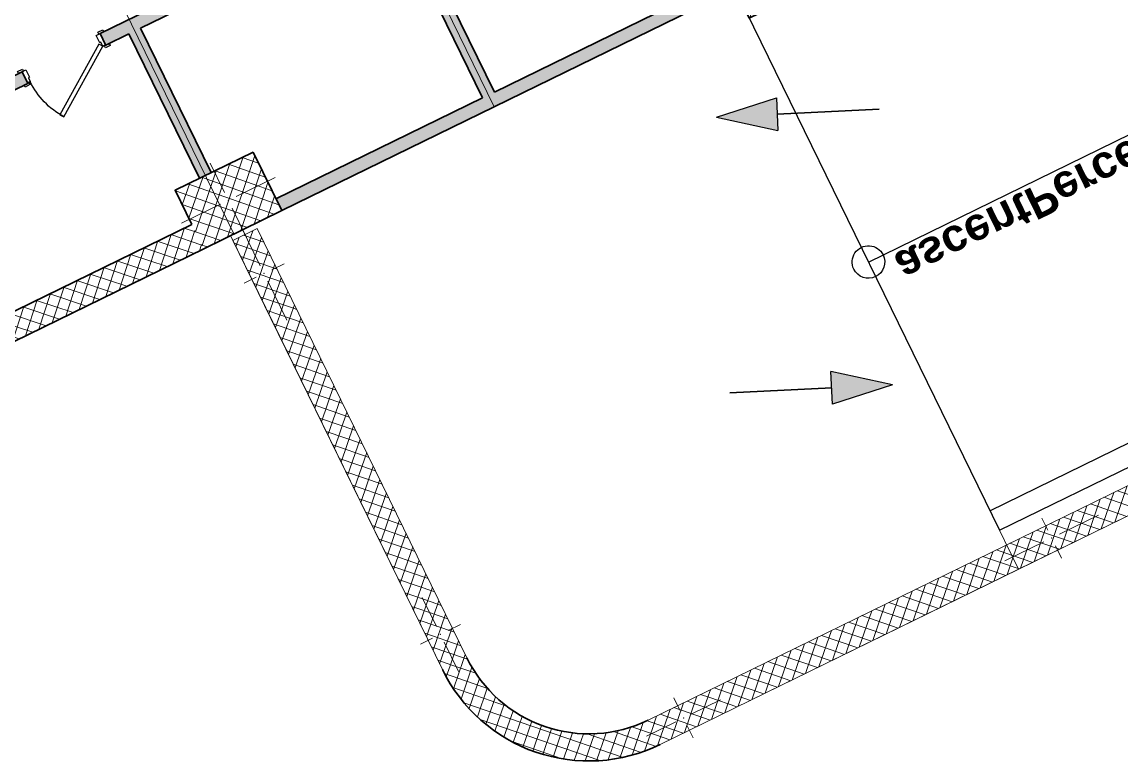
# Model space of a CAD drawing. Header units: metres. Extents: x 7511783 to 7512372, y 4692307 to 4692611.
# Drawn here: x 7512277.08 to 7512287.21, y 4692531.72 to 4692538.53 of the extents above; entities that cross this region are included whole.
import ezdxf
from ezdxf.enums import TextEntityAlignment as Align

# ---------------------------------------------------------------- set-up
doc = ezdxf.new("R2010")
doc.units = ezdxf.units.M
for name, color, linetype, lineweight in [('A - Muret', 7, 'Continuous', 0), ('A - Muret_Pen_No__101', 252, 'Continuous', 0), ('A - Muret_Pen_No__7', 7, 'Continuous', 0), ('A - Pllaka Themel_Pen_No__42', 8, 'Continuous', 0), ('A - Rampa_Pen_No__42', 8, 'Continuous', 0), ('A - Shtyllat', 7, 'Continuous', 0), ('A - Shtyllat_Pen_No__1', 7, 'Continuous', 0), ('A - Shtyllat_Pen_No__7', 7, 'Continuous', 0), ('A -Polyline', 7, 'Continuous', 0), ('A1 - Bodrumi -1', 7, 'Continuous', 0), ('ARCHICAD Doors_Pen_No__42', 8, 'Continuous', 0), ('garazhat-netw-amiri - b1', 20, 'Continuous', 0)]:
    doc.layers.add(name, color=color, linetype=linetype, lineweight=lineweight)
for name, color, linetype, lineweight, true_color in [('A - Muret_Pen_No__102', 7, 'Continuous', 0, 0xcccccc), ('A -Polyline_Pen_No__48', 7, 'Continuous', 0, 0xa80f02), ('A -Polyline_Pen_No__8', 7, 'Continuous', 0, 0xa80f02)]:
    doc.layers.add(name, color=color, linetype=linetype, lineweight=lineweight, true_color=true_color)
doc.styles.add('GENERATED_STYLE_2', font='arialbd.ttf')
pattern_1 = [(44.99999999999999, (0, 0), (-68.94290863686237, 68.94290863686243), []), (135.0000000000002, (0, 0), (68.94290863686219, 68.94290863686261), [])]
pattern_2 = [(71.04535599708316, (7512266.773589828, 4692551.734773342), (-0.0922131568914499, 0.03166990683179153), []), (161.0453559970833, (7512266.773589828, 4692551.734773342), (0.03166990683179121, 0.09221315689145002), [])]
pattern_3 = [(71.04535599708316, (7512266.773589828, 4692551.734773343), (-0.0922131568914499, 0.03166990683179153), []), (161.0453559970833, (7512266.773589828, 4692551.734773343), (0.03166990683179121, 0.09221315689145002), [])]
pattern_4 = [(71.04535599708316, (7512266.773589827, 4692551.734773342), (-0.0922131568914499, 0.03166990683179153), []), (161.0453559970833, (7512266.773589827, 4692551.734773342), (0.03166990683179121, 0.09221315689145002), [])]

# ---------------------------------------------------------------- blocks, each defined once
blk = doc.blocks.new('Slab_1', base_point=(-1850.000000000003, -20500.83600967443))
at = {"layer": 'A - Pllaka Themel_Pen_No__42', "color": 8, "linetype": 'Continuous', "lineweight": 25, "flags": 128}
blk.add_lwpolyline([(-1850.000000000003, -20500.83600967443), (27400.0000000007, -20500.83534970144), (27400.0000000007, 1500), (-1000, 1500), (-999.9999999999993, -8550.830745419273), (-1850.000000000002, -8550.830745419273)], close=True, dxfattribs=at)
blk = doc.blocks.new('Door 22')
at = {"layer": 'ARCHICAD Doors_Pen_No__42', "color": 8, "linetype": 'Continuous', "lineweight": 25}
for p, q in [((-260.3921784050518, 393.9747868736185), (-237.4491209510099, 426.7408686451782)), ((-237.4491209510099, 426.7408686451782), (371.9999999999999, 0)), ((349.0569425459581, -32.76608177155968), (-260.3921784050518, 393.9747868736185)), ((-387, 23.99999999999998), (-437, 23.99999999999998)), ((-437, 23.99999999999998), (-437, 4.99999999999999)), ((-437, 4.99999999999999), (-387, 4.99999999999999)), ((-400, 4.99999999999999), (-437.0000000000001, 4.99999999999999)), ((-400, 4.99999999999999), (-437.0000000000001, 4.99999999999999)), ((-375, 4.99999999999999), (-400, 4.99999999999999)), ((-400, 4.99999999999999), (-400, 0)), ((-400, 0), (-400, 4.99999999999999)), ((-400, 0), (-400, 4.99999999999999)), ((-400, 0), (-375, 0)), ((-372.0000000000001, 0), (-400, 0)), ((-400, 0), (-400, -115)), ((-400, -115), (-400, 0)), ((-400, -115), (-400, 0)), ((-387, 4.99999999999999), (-387, 23.99999999999998)), ((-375, 0), (-375, 4.99999999999999)), ((-372.0000000000001, -40), (-372.0000000000001, 0)), ((371.9999999999999, 0), (349.0569425459581, -32.76608177155968)), ((400, 0), (372.0000000000001, 0)), ((372.0000000000001, 0), (372.0000000000001, -40)), ((400, 4.99999999999999), (375, 4.99999999999999)), ((375, 4.99999999999999), (375, 0)), ((375, 0), (400, 0)), ((437, 23.99999999999998), (387, 23.99999999999998)), ((387, 23.99999999999998), (387, 4.99999999999999)), ((387, 4.99999999999999), (437, 4.99999999999999)), ((400, 0), (400, 4.99999999999999)), ((400, 0), (400, 4.99999999999999)), ((400, 0), (400, 4.99999999999999)), ((400, 4.99999999999999), (437.0000000000001, 4.99999999999999)), ((400, 4.99999999999999), (437.0000000000001, 4.99999999999999)), ((400, -115), (400, 0)), ((400, -115), (400, 0)), ((400, -115), (400, 0)), ((437, 4.99999999999999), (437, 23.99999999999998)), ((-360.0000000000001, -40), (-372.0000000000001, -40)), ((-360.0000000000001, -115), (-360.0000000000001, -40)), ((372.0000000000001, -40), (360.0000000000001, -40)), ((360.0000000000001, -40), (360.0000000000001, -115)), ((-387, -115), (-437, -115)), ((-437, -115), (-437, -134)), ((-400, -115), (-437.0000000000001, -115)), ((-400, -115), (-437.0000000000001, -115)), ((-437, -134), (-387, -134)), ((-400, -115), (-360.0000000000001, -115)), ((-387, -134), (-387, -115)), ((360.0000000000001, -115), (400, -115)), ((437, -115), (387, -115)), ((387, -115), (387, -134)), ((387, -134), (437, -134)), ((400, -115), (437.0000000000001, -115)), ((400, -115), (437.0000000000001, -115)), ((437, -134), (437, -115))]:
    blk.add_line(p, q, dxfattribs=at)
blk.add_arc((371.9999999999999, 0), 744, 145, 180, dxfattribs=at)
blk = doc.blocks.new('Wall_40', base_point=(999.9999999999982, -16800.83534970144))
at = {"layer": 'A - Muret_Pen_No__102', "linetype": 'Continuous', "lineweight": 0, "true_color": 0xcccccc}
for points in [[(999.9999999999982, -16920.83534970144), (3261.950988543974, -16920.83534970144), (3261.950988543974, -16800.83539440496), (999.9999999999982, -16800.83539440496)], [(4061.950943840447, -16800.8353708329), (4061.950943840447, -16920.83534970144), (5939.208283069183, -16920.83534970144), (5939.208283069183, -16800.8353708329)], [(6739.208223226109, -16800.8353544256), (6739.208223226109, -16920.83534970144), (7182.019168114631, -16920.83534970144), (7182.019168114631, -16800.8353544256)], [(9499.999999999996, -16800.8353544256), (7982.019191472307, -16800.8353544256), (7982.019191472307, -16920.83534970144), (9499.999999999996, -16920.83534970144)]]:
    blk.add_hatch(color=254, dxfattribs=at).paths.add_polyline_path(points)
at = {"layer": 'A - Muret_Pen_No__7', "color": 7, "linetype": 'Continuous', "lineweight": 35}
for p, q in [((3261.950970048401, -16800.83534970144), (3224.9509700484, -16800.83534970144)), ((3261.950970048401, -16800.83534970144), (3261.950970048401, -16915.83534970144)), ((4061.950970048401, -16800.83534970144), (4098.950970048401, -16800.83534970144)), ((4061.950970048401, -16800.83534970144), (4061.950970048401, -16915.83534970144)), ((5939.208258649212, -16800.83534970144), (5902.208258649212, -16800.83534970144)), ((5939.208258649212, -16800.83534970144), (5939.208258649212, -16915.83534970144)), ((6739.208258649212, -16800.83534970144), (6776.208258649212, -16800.83534970144)), ((6739.208258649212, -16800.83534970144), (6739.208258649212, -16915.83534970144)), ((7182.019184527484, -16800.83534970144), (7145.019184527484, -16800.83534970144)), ((7182.019184527484, -16800.83534970144), (7182.019184527484, -16915.83534970144)), ((7982.019184527485, -16800.83534970144), (8019.019184527485, -16800.83534970144)), ((7982.019184527485, -16800.83534970144), (7982.019184527485, -16915.83534970144)), ((3261.950970048401, -16920.83534970144), (3224.9509700484, -16920.83534970144)), ((3261.950970048401, -16915.83534970144), (3261.950970048401, -16920.83534970144)), ((4061.950970048401, -16915.83534970144), (4061.950970048401, -16920.83534970144)), ((4061.950970048401, -16920.83534970144), (4098.950970048401, -16920.83534970144)), ((5939.208258649212, -16920.83534970144), (5902.208258649212, -16920.83534970144)), ((5939.208258649212, -16915.83534970144), (5939.208258649212, -16920.83534970144)), ((6739.208258649212, -16915.83534970144), (6739.208258649212, -16920.83534970144)), ((6739.208258649212, -16920.83534970144), (6776.208258649212, -16920.83534970144)), ((7182.019184527484, -16920.83534970144), (7145.019184527484, -16920.83534970144)), ((7182.019184527484, -16915.83534970144), (7182.019184527484, -16920.83534970144)), ((7982.019184527485, -16915.83534970144), (7982.019184527485, -16920.83534970144)), ((7982.019184527485, -16920.83534970144), (8019.019184527485, -16920.83534970144))]:
    blk.add_line(p, q, dxfattribs=at)
at = {"layer": 'A - Muret_Pen_No__7', "color": 7, "linetype": 'Continuous', "lineweight": 35, "flags": 128}
for points in [[(3261.950988543974, -16800.83534970144), (999.9999999999982, -16800.83534970144)], [(5939.208308001332, -16800.83534970144), (4061.950943840447, -16800.83534970144)], [(7182.0191912238, -16800.83534970144), (6739.208263297805, -16800.83534970144)], [(9499.999999999996, -16800.83534970144), (7982.019146520274, -16800.83534970144)], [(999.9999999999982, -16920.83534970144), (3261.950988543973, -16920.83534970144)], [(4061.950943840447, -16920.83534970144), (4299.999999999995, -16920.83534970144)], [(4419.999999999995, -16920.83534970144), (5939.208308001332, -16920.83534970144)], [(6739.208263297805, -16920.83534970144), (6969.999999999997, -16920.83534970144)], [(7089.999999999997, -16920.83534970144), (7182.019191223801, -16920.83534970144)], [(7982.019146520274, -16920.83534970144), (9499.999999999996, -16920.83534970144)]]:
    blk.add_lwpolyline(points, dxfattribs=at)
at = {"layer": 'ARCHICAD Doors_Pen_No__42', "color": 8, "linetype": 'Continuous', "lineweight": 25, "xscale": -1, "zscale": 1000, "rotation": 180}
for p in [(3661.950970048401, -16915.83534970144), (6339.208258649212, -16915.83534970144)]:
    blk.add_blockref('Door 22', p, dxfattribs=at)
at = {"layer": 'ARCHICAD Doors_Pen_No__42', "color": 8, "linetype": 'Continuous', "lineweight": 25, "zscale": 1000, "rotation": 180}
blk.add_blockref('Door 22', (7582.019184527485, -16915.83534970144), dxfattribs=at)
blk = doc.blocks.new('Wall_45', base_point=(4359.999999999995, -16800.83534970144))
at = {"layer": 'A - Muret_Pen_No__102', "linetype": 'Continuous', "lineweight": 0, "true_color": 0xcccccc}
blk.add_hatch(color=254, dxfattribs=at).paths.add_polyline_path([(4419.999990205756, -16920.83534970144), (4300.000004272223, -16920.83534970144), (4300.000004272223, -18400.83862693529), (4419.999990205756, -18400.83862693529)])
at = {"layer": 'A - Muret_Pen_No__7', "color": 7, "linetype": 'Continuous', "lineweight": 35, "flags": 128}
for points in [[(4299.999999999995, -16920.83534970144), (4299.999999999995, -18400.83862693529)], [(4419.999999999995, -18400.83862693529), (4419.999999999995, -16920.83534970144)]]:
    blk.add_lwpolyline(points, dxfattribs=at)
blk = doc.blocks.new('Wall_48', base_point=(9499.999999999975, -19000.83871346028))
at = {"layer": 'A - Muret_Pen_No__102', "linetype": 'Continuous', "lineweight": 0, "true_color": 0xcccccc}
blk.add_hatch(color=254, dxfattribs=at).paths.add_polyline_path([(9500.000014615032, -18880.83871346028), (4849.999999999995, -18880.83871346028), (4849.999999999995, -19000.83871346028), (9499.999999999975, -19000.83871346028)])
at = {"layer": 'A - Muret_Pen_No__7', "color": 7, "linetype": 'Continuous', "lineweight": 35, "flags": 128}
for points in [[(6969.999999999997, -18880.83871346028), (4849.999999999995, -18880.83871346028)], [(9500.000014615032, -18880.83871346028), (7089.999999999996, -18880.83871346028)], [(4849.999999999995, -19000.83871346028), (9499.999999999975, -19000.83871346028)]]:
    blk.add_lwpolyline(points, dxfattribs=at)
blk = doc.blocks.new('Wall_50', base_point=(7029.999999999996, -16800.83534970144))
at = {"layer": 'A - Muret_Pen_No__102', "linetype": 'Continuous', "lineweight": 0, "true_color": 0xcccccc}
blk.add_hatch(color=254, dxfattribs=at).paths.add_polyline_path([(6969.999999999997, -16920.83534970144), (6969.999999999997, -18880.83871346028), (7089.999999999997, -18880.83871346028), (7089.999999999997, -16920.83534970144)])
at = {"layer": 'A - Muret_Pen_No__7', "color": 7, "linetype": 'Continuous', "lineweight": 35, "flags": 128}
for points in [[(6969.999999999997, -16920.83534970144), (6969.999999999997, -18880.83871346028)], [(7089.999999999997, -18880.83871346028), (7089.999999999997, -16920.83534970144)]]:
    blk.add_lwpolyline(points, dxfattribs=at)
blk = doc.blocks.new('Wall_60', base_point=(4049.999999999995, -19000.83861859194))
at = {"layer": 'A - Muret_Pen_No__101', "linetype": 'Continuous', "lineweight": 13}
h = blk.add_hatch(dxfattribs=at)
h.set_pattern_fill('CONCRETE_BLOCK', color=252, style=0, pattern_type=2)
h.set_pattern_definition(pattern_1)
h.paths.add_polyline_path([(-1600.000014687322, -18750.8360836881), (-1850.000000000003, -19000.83598108385), (-800.0000265199667, -19000.83756358871), (-800.0000265199667, -18750.83643535585)])
h = blk.add_hatch(dxfattribs=at)
h.set_pattern_fill('CONCRETE_BLOCK', color=252, style=0, pattern_type=2)
h.set_pattern_definition(pattern_1)
h.paths.add_polyline_path([(4050.000110547347, -18750.83863327927), (1200.000031815357, -18750.83731452522), (1200.000031815357, -19000.83756358871), (4050.00002263041, -19000.83861859194)])
at = {"layer": 'A - Muret_Pen_No__7', "color": 7, "linetype": 'Continuous', "lineweight": 35, "flags": 128}
for points in [[(-799.9999821121131, -18750.83647397329), (-1600.000000000003, -18750.83612022176)], [(4050.000110547347, -18750.83861859197), (1200.000020511829, -18750.83735835211)], [(-1850.000000000003, -19000.83600967443), (-799.9999582756652, -19000.83647397333)], [(1199.999974668094, -19000.83735835212), (4049.999999999995, -19000.83861859194)]]:
    blk.add_lwpolyline(points, dxfattribs=at)
blk = doc.blocks.new('Column_104', base_point=(4449.999999999995, -18700.83861859194))
at = {"layer": 'A - Shtyllat', "linetype": 'Continuous', "lineweight": 0, "true_color": 0x000000}
h = blk.add_hatch(dxfattribs=at)
h.set_pattern_fill('CONCRETE_BLOCK', color=18, style=0, pattern_type=2)
h.set_pattern_definition(pattern_1)
h.paths.add_polyline_path([(4850.00007003552, -18400.83868713735), (4050.000067055285, -18400.83868713735), (4050.000067055285, -18750.83866925594), (4050.000067055285, -19000.83861263148), (4850.00007003552, -19000.83861263148)])
at = {"layer": 'A - Shtyllat_Pen_No__1', "color": 7, "linetype": 'Continuous', "lineweight": 13}
for p, q in [((4449.999999999995, -18620.83861859195), (4449.999999999995, -18320.83861859194)), ((4369.999999999995, -18700.83861859194), (3969.999999999995, -18700.83861859194)), ((4529.999999999995, -18700.83861859194), (4929.999999999995, -18700.83861859194)), ((4449.999999999995, -18780.83861859194), (4449.999999999995, -19080.83861859194))]:
    blk.add_line(p, q, dxfattribs=at)
blk.add_point((4449.999999999995, -18700.83861859194), dxfattribs=at)
at = {"layer": 'A - Shtyllat_Pen_No__7', "color": 7, "linetype": 'Continuous', "lineweight": 35, "flags": 128}
for points in [[(4850.00007003552, -18400.83868713735), (4050.000067055285, -18400.83868713735), (4050.000067055285, -18750.83866925594)], [(4050.000067055285, -19000.83861263148), (4850.00007003552, -19000.83861263148), (4850.00007003552, -18400.83868713735)]]:
    blk.add_lwpolyline(points, dxfattribs=at)
blk = doc.blocks.new('Polyline_49', base_point=(7823.684973554394, -22321.62096852236))
at = {"layer": 'A -Polyline_Pen_No__48', "linetype": 'Continuous', "lineweight": 25, "true_color": 0xa80f02}
blk.add_hatch(color=14, dxfattribs=at).paths.add_polyline_path([(9201.695185908922, -22914.14763850998), (8746.667551605913, -22555.2127014018), (8628.162217608387, -22830.8147438727)])
at = {"layer": 'A -Polyline_Pen_No__48', "color": 14, "linetype": 'Continuous', "lineweight": 25, "true_color": 0xa80f02}
for p, q in [((8628.162217608387, -22830.8147438727), (8746.667551605913, -22555.2127014018)), ((9201.695185908922, -22914.14763850998), (8746.667551605913, -22555.2127014018)), ((9201.695185908922, -22914.14763850998), (8628.162217608387, -22830.8147438727))]:
    blk.add_line(p, q, dxfattribs=at)
at = {"layer": 'A -Polyline_Pen_No__8', "color": 14, "linetype": 'Continuous', "lineweight": 35, "true_color": 0xa80f02, "flags": 128}
blk.add_lwpolyline([(7823.684973554394, -22321.62096852236), (8687.414884607151, -22693.01372263725)], dxfattribs=at)
blk = doc.blocks.new('Polyline_50', base_point=(10205.59884001443, -20579.41815265183))
at = {"layer": 'A -Polyline_Pen_No__48', "linetype": 'Continuous', "lineweight": 25, "true_color": 0xa80f02}
blk.add_hatch(color=14, dxfattribs=at).paths.add_polyline_path([(8827.588627659896, -19986.89148266422), (9282.61626196291, -20345.8264197724), (9401.121595960432, -20070.22437730149)])
at = {"layer": 'A -Polyline_Pen_No__48', "color": 14, "linetype": 'Continuous', "lineweight": 25, "true_color": 0xa80f02}
for p, q in [((8827.588627659896, -19986.89148266422), (9401.121595960432, -20070.22437730149)), ((8827.588627659896, -19986.89148266422), (9282.61626196291, -20345.8264197724)), ((9401.121595960432, -20070.22437730149), (9282.61626196291, -20345.8264197724))]:
    blk.add_line(p, q, dxfattribs=at)
at = {"layer": 'A -Polyline_Pen_No__8', "color": 14, "linetype": 'Continuous', "lineweight": 35, "true_color": 0xa80f02, "flags": 128}
blk.add_lwpolyline([(10205.59884001443, -20579.41815265183), (9341.868928961672, -20208.02539853695)], dxfattribs=at)
blk = doc.blocks.new('Column_196', base_point=(9899.999999999996, -19175.45772942339))
at = {"layer": 'A - Shtyllat', "linetype": 'Continuous', "lineweight": 0, "true_color": 0x000000}
h = blk.add_hatch(dxfattribs=at)
h.set_pattern_fill('CONCRETE_BLOCK', color=18, style=0, pattern_type=2)
h.set_pattern_definition(pattern_1)
h.paths.add_polyline_path([(10300.00173102811, -19050.46326884806), (9500.001731104818, -19050.45219002268), (9499.998268971887, -19300.45218999871), (10299.99826889517, -19300.46326882409)])
at = {"layer": 'A - Shtyllat_Pen_No__1', "color": 7, "linetype": 'Continuous', "lineweight": 13}
for p, q in [((9900.001107882534, -19095.45772943106), (9900.002838949, -18970.45772944305)), ((9820.000000007669, -19175.45662154085), (9420.000000046024, -19175.45108212816)), ((9979.999999992326, -19175.45883730592), (10379.99999995397, -19175.46437671861)), ((9899.998892117459, -19255.45772941571), (9899.997161050995, -19380.45772940373))]:
    blk.add_line(p, q, dxfattribs=at)
blk.add_point((9899.999999999996, -19175.45772942339), dxfattribs=at)
at = {"layer": 'A - Shtyllat_Pen_No__7', "color": 7, "linetype": 'Continuous', "lineweight": 35, "flags": 128}
blk.add_lwpolyline([(10300.00173102811, -19050.46326884806), (9500.001731104818, -19050.45219002268), (9499.998268971887, -19300.45218999871), (10299.99826889517, -19300.46326882409)], close=True, dxfattribs=at)

msp = doc.modelspace()

# ---------------------------------------------------------------- hatches: boundary and pattern name
at = {"layer": 'A - Muret_Pen_No__101', "linetype": 'Continuous', "lineweight": 13}
h = msp.add_hatch(dxfattribs=at)
h.set_pattern_fill('CONCRETE_BLOCK', color=252, scale=0.001, angle=26.04535599708318, style=0, pattern_type=2)
h.set_pattern_definition(pattern_2)
h.paths.add_polyline_path([(7512283.501277599, 4692532.139199127), (7512286.26414146, 4692533.48939944), (7512286.154451367, 4692533.713854192), (7512286.873213695, 4692534.065110547), (7512286.982903567, 4692533.840655687), (7512289.476110068, 4692535.059075633), (7512289.366398566, 4692535.28357419), (7512290.085160896, 4692535.634830546), (7512290.194872284, 4692535.410331659), (7512292.48592705, 4692536.529960461), (7512292.376195221, 4692536.754500611), (7512293.094957108, 4692537.10575675), (7512293.204689045, 4692536.881216379), (7512297.809259674, 4692539.131451011), (7512297.699492057, 4692539.35606439), (7512283.391510091, 4692532.363812285)])
h = msp.add_hatch(dxfattribs=at)
h.set_pattern_fill('CONCRETE_BLOCK', color=252, scale=0.001, angle=26.04535599708318, style=0, pattern_type=2)
h.set_pattern_definition(pattern_2)
h.paths.add_polyline_path([(7512279.248516451, 4692536.628014682), (7512279.023903268, 4692536.51824712), (7512279.248517976, 4692536.62801156)])
h = msp.add_hatch(dxfattribs=at)
h.set_pattern_fill('CONCRETE_BLOCK', color=252, scale=0.001, angle=26.04535599708318, style=0, pattern_type=2)
h.set_pattern_definition(pattern_2)
h.paths.add_polyline_path([(7512279.375159353, 4692535.799484931), (7512280.955921431, 4692532.564830929), (7512280.955958367, 4692532.56484898), (7512280.692523697, 4692533.103924308), (7512280.917094048, 4692533.21366707), (7512279.248517978, 4692536.628011561), (7512279.599764108, 4692535.909244507)])
h = msp.add_hatch(dxfattribs=at)
h.set_pattern_fill('CONCRETE_BLOCK', color=252, scale=0.001, angle=26.04535599708318, style=0, pattern_type=2)
h.set_pattern_definition(pattern_3)
h.paths.add_polyline_path([(7512280.955921426, 4692532.564830939, 0.4142135623730954), (7512282.962205839, 4692531.875757028), (7512282.852438297, 4692532.100370222, -0.4142135623730957), (7512281.18053462, 4692532.674598481)])
at = {"layer": 'A - Shtyllat', "linetype": 'Continuous', "lineweight": 0, "true_color": 0x000000}
h = msp.add_hatch(dxfattribs=at)
h.set_pattern_fill('CONCRETE_BLOCK', color=18, scale=0.001, angle=26.04535599708318, style=0, pattern_type=2)
h.set_pattern_definition(pattern_4)
h.paths.add_polyline_path([(7512279.375159367, 4692535.799484902), (7512279.599764119, 4692535.909244477), (7512279.248517975, 4692536.62801156), (7512279.023903267, 4692536.51824712)])
h = msp.add_hatch(dxfattribs=at)
h.set_pattern_fill('CONCRETE_BLOCK', color=18, scale=0.001, angle=26.04535599708318, style=0, pattern_type=2)
h.set_pattern_definition(pattern_4)
h.paths.add_polyline_path([(7512279.375149411, 4692535.799480037), (7512279.375159367, 4692535.799484902), (7512279.023903267, 4692536.51824712)])
h = msp.add_hatch(dxfattribs=at)
h.set_pattern_fill('CONCRETE_BLOCK', color=18, scale=0.001, angle=26.04535599708318, style=0, pattern_type=2)
h.set_pattern_definition(pattern_4)
h.paths.add_polyline_path([(7512286.264141438, 4692533.489399347), (7512286.982903661, 4692533.840655741), (7512286.873213679, 4692534.065110339), (7512286.154451316, 4692533.713854228)])
h = msp.add_hatch(dxfattribs=at)
h.set_pattern_fill('CONCRETE_BLOCK', color=18, scale=0.001, angle=26.04535599708318, style=0, pattern_type=2)
h.set_pattern_definition(pattern_4)
h.paths.add_polyline_path([(7512286.264141438, 4692533.489399347), (7512286.264218928, 4692533.489240786), (7512286.982981291, 4692533.840496896), (7512286.982903661, 4692533.840655741)])
h = msp.add_hatch(dxfattribs=at)
h.set_pattern_fill('CONCRETE_BLOCK', color=18, scale=0.001, angle=26.04535599708318, style=0, pattern_type=2)
h.set_pattern_definition(pattern_4)
h.paths.add_polyline_path([(7512280.955958366, 4692532.56484898), (7512281.180534612, 4692532.674598491), (7512280.917094065, 4692533.213667029), (7512280.692523716, 4692533.103924268)])
h = msp.add_hatch(dxfattribs=at)
h.set_pattern_fill('CONCRETE_BLOCK', color=18, scale=0.001, angle=26.04535599708318, style=0, pattern_type=2)
h.set_pattern_definition(pattern_4)
h.paths.add_polyline_path([(7512281.180536138, 4692532.674595369), (7512281.180573075, 4692532.674613421), (7512280.917138483, 4692533.213688737), (7512280.917094065, 4692533.213667029), (7512281.180534612, 4692532.674598491)])
h = msp.add_hatch(dxfattribs=at)
h.set_pattern_fill('CONCRETE_BLOCK', color=18, scale=0.001, angle=26.04535599708318, style=0, pattern_type=2)
h.set_pattern_definition(pattern_4)
h.paths.add_polyline_path([(7512281.180534594, 4692532.674598436), (7512280.95595841, 4692532.564848982), (7512281.180536102, 4692532.674595351)])
h = msp.add_hatch(dxfattribs=at)
h.set_pattern_fill('CONCRETE_BLOCK', color=18, scale=0.001, angle=26.04535599708318, style=0, pattern_type=2)
h.set_pattern_definition(pattern_3)
h.paths.add_polyline_path([(7512282.962205777, 4692531.875757155), (7512283.50127744, 4692532.139198921), (7512283.391509967, 4692532.363812079), (7512282.852438304, 4692532.100370313)])

# ---------------------------------------------------------------- linework, layer by layer
at = {"layer": 'A - Muret_Pen_No__7', "color": 7, "linetype": 'Continuous', "flags": 128}
for points in [[(7512297.699492184, 4692539.356064253), (7512283.39150987, 4692532.363812276)], [(7512279.248516436, 4692536.628014648), (7512279.023903241, 4692536.518247107)], [(7512280.917094051, 4692533.213667012), (7512279.248516436, 4692536.628014648)], [(7512279.375159382, 4692535.799484874), (7512280.955921426, 4692532.564830938)], [(7512286.982903684, 4692533.84065549), (7512289.476110248, 4692535.059075261)], [(7512283.501277567, 4692532.139199159), (7512286.264141475, 4692533.489399361)]]:
    msp.add_lwpolyline(points, dxfattribs=at)
at = {"layer": 'A - Muret_Pen_No__7', "color": 7, "linetype": 'Continuous', "lineweight": 35}
for radius in [1.250000000000002, 1.499999999999997]:
    msp.add_arc((7512282.303600588, 4692533.22343619), radius, 206.0445766060843, 296.0445766060844, dxfattribs=at)
at = {"layer": 'A - Rampa_Pen_No__42', "color": 8, "linetype": 'Continuous', "lineweight": 25}
for p, q in [((7512284.88103593, 4692536.319501875), (7512292.719983781, 4692540.150496732)), ((7512283.673559041, 4692538.790230424), (7512286.088512818, 4692533.848773326)), ((7512286.000696317, 4692534.028462675), (7512295.162376267, 4692538.505893758)), ((7512286.000696317, 4692534.028462675), (7512295.162376267, 4692538.505893758)), ((7512286.088512818, 4692533.848773326), (7512295.353936462, 4692538.376905289))]:
    msp.add_line(p, q, dxfattribs=at)
at = {"layer": 'A - Rampa_Pen_No__42', "color": 8, "linetype": 'Continuous', "lineweight": 25, "extrusion": (0, 0, -1)}
for start_param, end_param in [(5.043209928871067, 8.184802582460861), (1.901617275281275, 5.043209928871068)]:
    msp.add_ellipse((7512284.88103593, 4692536.319501875), major_axis=(-0.1060660171125898, 0.1060660171125898), ratio=0.9999999983363475, start_param=start_param, end_param=end_param, dxfattribs=at)
at = {"layer": 'A - Shtyllat_Pen_No__1', "color": 7, "linetype": 'Continuous', "lineweight": 13}
for p, q in [((7512279.276709069, 4692536.285622489), (7512279.101085979, 4692536.645006031)), ((7512279.383710396, 4692536.248870399), (7512279.496017753, 4692536.303752614)), ((7512279.23995698, 4692536.178621163), (7512279.127649622, 4692536.123738946)), ((7512279.346958306, 4692536.141869072), (7512279.522581396, 4692535.78248553)), ((7512286.533590766, 4692533.849051801), (7512286.478707008, 4692533.961358404)), ((7512286.640592597, 4692533.81230118), (7512286.999973727, 4692533.987929205)), ((7512286.496840145, 4692533.74204997), (7512286.137459015, 4692533.566421945)), ((7512286.603841976, 4692533.705299349), (7512286.658725734, 4692533.592992745)), ((7512280.90142379, 4692532.961145573), (7512280.769706473, 4692533.23068323)), ((7512281.008425117, 4692532.924393483), (7512281.120732473, 4692532.979275699)), ((7512280.8646717, 4692532.854144247), (7512280.752364343, 4692532.799262031)), ((7512280.971673026, 4692532.817392156), (7512281.103390343, 4692532.5478545)), ((7512283.141732324, 4692532.191660876), (7512283.086848566, 4692532.30396748)), ((7512283.248734156, 4692532.154910255), (7512283.518270003, 4692532.286631274)), ((7512283.104981703, 4692532.084659046), (7512282.835445856, 4692531.952938027)), ((7512283.211983535, 4692532.047908424), (7512283.266867292, 4692531.935601821))]:
    msp.add_line(p, q, dxfattribs=at)
for p in [(7512279.311833688, 4692536.21374578), (7512286.568716371, 4692533.777175575), (7512280.936548408, 4692532.889268865), (7512283.176857929, 4692532.11978465)]:
    msp.add_point(p, dxfattribs=at)
at = {"layer": 'A - Shtyllat_Pen_No__7', "color": 7, "linetype": 'Continuous', "flags": 128}
for points in [[(7512279.023903267, 4692536.51824712), (7512279.375159367, 4692535.799484902)], [(7512279.375149411, 4692535.799480037), (7512279.375159367, 4692535.799484902)], [(7512286.264141438, 4692533.489399347), (7512286.264218928, 4692533.489240786), (7512286.982981291, 4692533.840496896), (7512286.982903661, 4692533.840655741)], [(7512281.180536138, 4692532.674595369), (7512281.180573075, 4692532.674613421), (7512280.917138483, 4692533.213688737), (7512280.917094065, 4692533.213667029)], [(7512283.391509967, 4692532.363812079), (7512282.852438304, 4692532.100370313)], [(7512282.962205777, 4692531.875757155), (7512283.50127744, 4692532.139198921)]]:
    msp.add_lwpolyline(points, dxfattribs=at)
at = {"layer": 'garazhat-netw-amiri - b1'}
for points in [[(7512281.432605102, 4692537.75028412), (7512283.651768562, 4692538.834817909), (7512280.31474314, 4692545.663009864), (7512278.095579679, 4692544.578476077), (7512281.432605102, 4692537.75028412)], [(7512279.033752292, 4692536.577933832), (7512281.432605102, 4692537.75028412), (7512278.095579679, 4692544.578476077), (7512275.69672687, 4692543.406125789), (7512279.033752292, 4692536.577933832)], [(7512276.014971229, 4692535.102616616), (7512279.033752292, 4692536.577933832), (7512275.69672687, 4692543.406125789), (7512272.677945807, 4692541.930808571), (7512276.014971229, 4692535.102616616)]]:
    msp.add_lwpolyline(points, close=True, dxfattribs=at)
at = {"layer": 'garazhat-netw-amiri - b1', "flags": 128}
msp.add_lwpolyline([(7512279.002256759, 4692536.562541558), (7512280.955921511, 4692532.564830764, 0.4142136421452693), (7512282.962206014, 4692531.875757113), (7512302.076881196, 4692541.217085416)], format="xyb", dxfattribs=at)
msp.add_lwpolyline([(7512283.651768467, 4692538.834818103), (7512286.264146634, 4692533.489205456)], dxfattribs=at)

# ---------------------------------------------------------------- block references
at = {"layer": 'A - Muret', "color": 7, "lineweight": 35, "xscale": 0.001, "yscale": 0.001, "zscale": 0.001, "rotation": 26.04535599708318}
for name, p in [('Wall_40', (7512275.048989445, 4692537.079200013)), ('Wall_50', (7512280.466623318, 4692539.726867518)), ('Wall_48', (7512283.651769767, 4692538.834815444)), ('Wall_45', (7512278.067770509, 4692538.55451723)), ('Wall_60', (7512278.755234964, 4692536.441815877))]:
    msp.add_blockref(name, p, dxfattribs=at)
at = {"layer": 'A - Shtyllat', "color": 7, "lineweight": 35, "xscale": 0.001, "yscale": 0.001, "zscale": 0.001, "rotation": 26.04535599708318}
for name, p in [('Column_196', (7512284.087820619, 4692538.85356256)), ('Column_104', (7512278.982888911, 4692536.886982903))]:
    msp.add_blockref(name, p, dxfattribs=at)
at = {"layer": 'A -Polyline', "color": 14, "linetype": 'Continuous', "lineweight": 35, "true_color": 0xa80f02, "xscale": 0.001, "yscale": 0.001, "zscale": 0.001, "rotation": 26.04535599708318}
for name, p in [('Polyline_50', (7512284.978839362, 4692537.726361992)), ('Polyline_49', (7512283.603787378, 4692535.115228835))]:
    msp.add_blockref(name, p, dxfattribs=at)
at = {"layer": 'A1 - Bodrumi -1', "color": 8, "linetype": 'Continuous', "lineweight": 25, "xscale": 0.001, "yscale": 0.001, "zscale": 0.001, "rotation": 26.04535599708318}
msp.add_blockref('Slab_1', (7512273.454398023, 4692533.851231441), dxfattribs=at)

# ---------------------------------------------------------------- texts
at = {"layer": 'A - Rampa_Pen_No__42', "color": 8, "linetype": 'Continuous', "lineweight": 25, "style": 'GENERATED_STYLE_2', "text_generation_flag": 4, "width": 1.000000026068918}
msp.add_attdef('ascentPercentage_0', text='8.00 %', height=0.2999999999744111, rotation=26.04534042969632, dxfattribs=at).set_placement((7512286.985298216, 4692537.138100644), align=Align.MIDDLE_CENTER)

doc.saveas('drawing.dxf')
